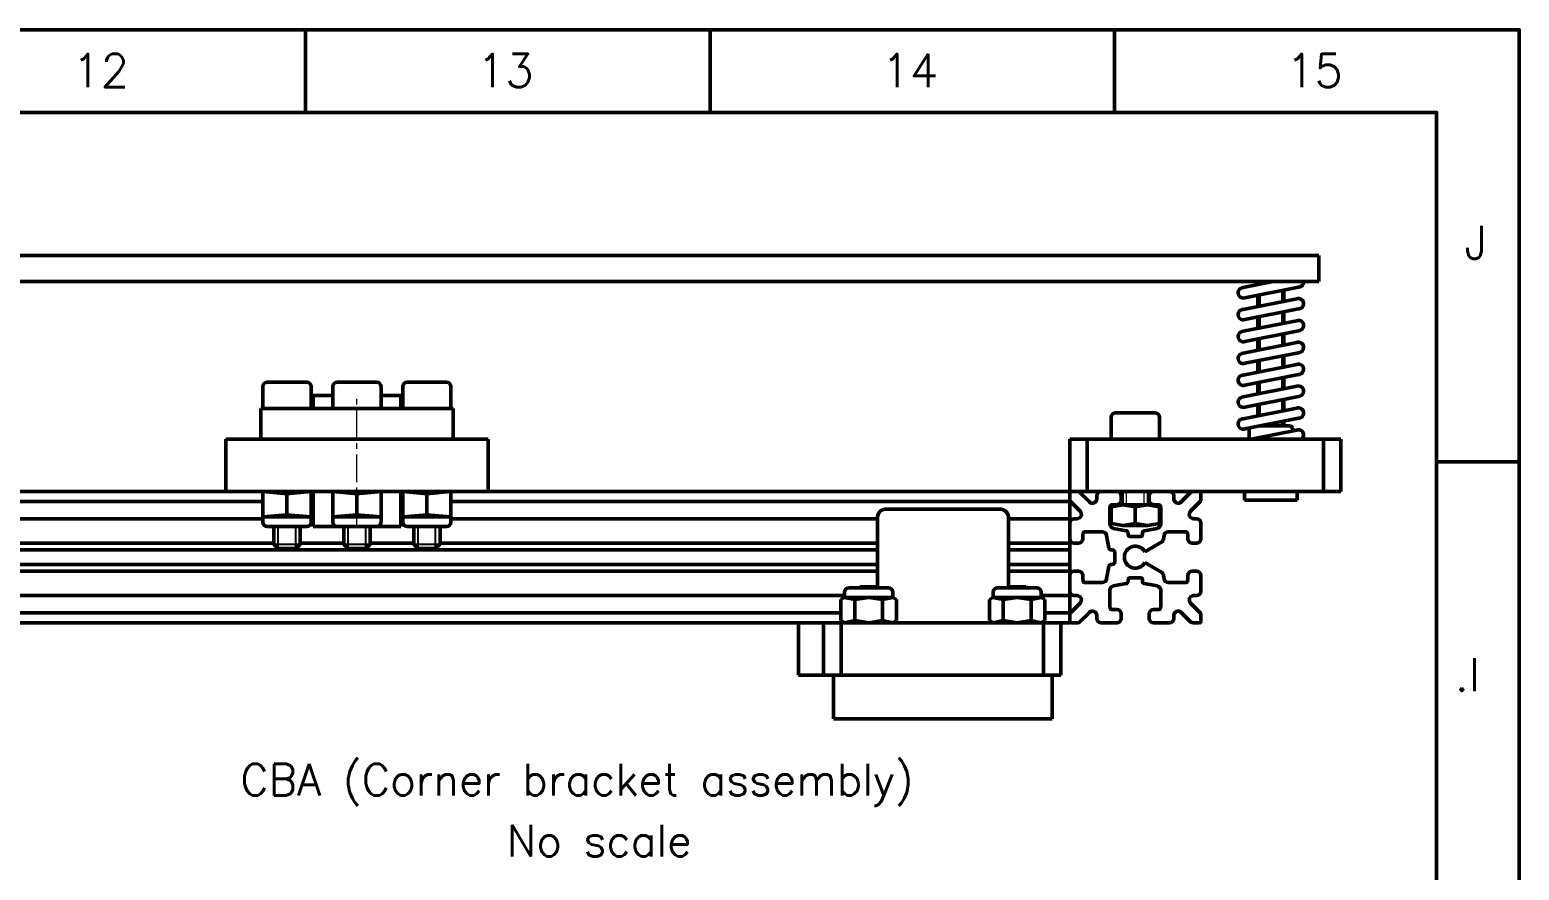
# Model space of a CAD drawing. Extents: x 20728 to 21422, y -7306 to -6812.
# Drawn here: x 21251.6 to 21421.9, y -6908 to -6811.9 of the extents above; entities that cross this region are included whole.
import ezdxf

# ---------------------------------------------------------------- set-up
doc = ezdxf.new("R2010")
doc.units = 0
doc.linetypes.add('CENTER', pattern=[50.8, 31.75, -6.35, 6.35, -6.35])
doc.linetypes.add('DASHED', pattern=[19.05, 12.7, -6.35])
for name, color, linetype, lineweight in [('Centro', 1, 'CENTER', 15), ('Fixação e Transmissão', 5, 'Continuous', 50), ('Fixações', 140, 'Continuous', 50), ('Guias', 30, 'Continuous', 50), ('Linha tracejada', 254, 'DASHED', 15), ('Peças Usinadas', 120, 'Continuous', 50)]:
    doc.layers.add(name, color=color, linetype=linetype, lineweight=lineweight)
doc.layers.add('Cotas', color=90, linetype='Continuous')
doc.layers.add('Hachura', color=9, linetype='Continuous')
doc.styles.get("Standard").update_dxf_attribs({"font": 'romans.shx'})

msp = doc.modelspace()

# ---------------------------------------------------------------- linework, layer by layer
at = {"layer": 'Centro', "ltscale": 0.1}
msp.add_line((21289.05, -6868.705), (21289.05, -6853.705), dxfattribs=at)
at = {"layer": 'Fixação e Transmissão'}
for p, q in [((21179.05, -6837.705), (21399.05, -6837.705)), ((21399.05, -6837.705), (21399.05, -6840.705)), ((21399.05, -6840.705), (21179.05, -6840.705)), ((21390.4, -6841.38), (21393.802, -6840.705)), ((21392.05, -6840.705), (21392.05, -6841.052)), ((21395.05, -6840.705), (21397.299, -6840.705)), ((21390.4, -6842.58), (21396.7, -6841.33)), ((21390.4, -6843.88), (21396.7, -6842.63)), ((21392.05, -6842.252), (21392.05, -6843.552)), ((21395.05, -6841.657), (21395.05, -6842.957)), ((21390.4, -6845.08), (21396.7, -6843.83)), ((21395.05, -6844.157), (21395.05, -6845.457)), ((21390.4, -6846.38), (21396.7, -6845.13)), ((21392.05, -6844.752), (21392.05, -6846.052)), ((21390.4, -6847.58), (21396.7, -6846.33)), ((21390.4, -6848.88), (21396.7, -6847.63)), ((21392.05, -6847.252), (21392.05, -6848.552)), ((21395.05, -6846.657), (21395.05, -6847.957)), ((21390.4, -6850.08), (21396.7, -6848.83)), ((21395.05, -6849.157), (21395.05, -6850.457)), ((21390.4, -6851.38), (21396.7, -6850.13)), ((21390.4, -6852.58), (21396.7, -6851.33)), ((21392.05, -6849.752), (21392.05, -6851.052)), ((21278.8, -6852.205), (21283.3, -6852.205)), ((21286.8, -6852.205), (21291.3, -6852.205)), ((21294.8, -6852.205), (21299.3, -6852.205)), ((21390.4, -6853.88), (21396.7, -6852.63)), ((21392.05, -6852.252), (21392.05, -6853.552)), ((21395.05, -6851.657), (21395.05, -6852.957)), ((21284.05, -6853.705), (21286.3, -6853.705)), ((21284.05, -6853.705), (21284.05, -6855.205)), ((21291.8, -6853.705), (21294.05, -6853.705)), ((21294.05, -6853.705), (21294.05, -6855.205)), ((21390.4, -6855.08), (21396.7, -6853.83)), ((21392.05, -6854.752), (21392.05, -6856.052)), ((21395.05, -6854.157), (21395.05, -6855.457)), ((21278.05, -6855.205), (21278.05, -6858.705)), ((21278.05, -6855.205), (21300.05, -6855.205)), ((21278.3, -6855.205), (21283.8, -6855.205)), ((21286.3, -6855.205), (21291.8, -6855.205)), ((21294.3, -6855.205), (21299.8, -6855.205)), ((21300.05, -6855.205), (21300.05, -6858.705)), ((21375.8, -6855.705), (21380.3, -6855.705)), ((21390.4, -6856.38), (21396.7, -6855.13)), ((21390.4, -6857.58), (21396.7, -6856.33)), ((21391.282, -6858.705), (21396.7, -6857.63)), ((21395.05, -6856.657), (21395.05, -6857.205)), ((21278.05, -6858.705), (21300.05, -6858.705)), ((21375.3, -6858.705), (21380.8, -6858.705)), ((21397.067, -6858.705), (21396.05, -6858.705)), ((21278.3, -6864.705), (21283.8, -6864.705)), ((21278.3, -6864.705), (21281.05, -6864.95)), ((21278.3, -6864.705), (21278.3, -6868.205)), ((21283.8, -6864.705), (21281.05, -6864.95)), ((21281.05, -6864.95), (21281.05, -6867.359)), ((21283.8, -6864.705), (21283.8, -6868.205)), ((21284.05, -6864.705), (21284.05, -6868.705)), ((21286.3, -6864.705), (21291.8, -6864.705)), ((21286.3, -6864.705), (21289.05, -6864.95)), ((21286.3, -6864.705), (21286.3, -6868.205)), ((21291.8, -6864.705), (21289.05, -6864.95)), ((21289.05, -6864.95), (21289.05, -6867.359)), ((21291.8, -6864.705), (21291.8, -6868.205)), ((21294.05, -6864.705), (21294.05, -6868.705)), ((21294.3, -6864.705), (21299.8, -6864.705)), ((21294.3, -6864.705), (21297.05, -6864.95)), ((21294.3, -6864.705), (21294.3, -6868.205)), ((21299.8, -6864.705), (21297.05, -6864.95)), ((21297.05, -6864.95), (21297.05, -6867.359)), ((21299.8, -6864.705), (21299.8, -6868.205)), ((21376.55, -6866.205), (21376.55, -6864.705)), ((21379.55, -6866.205), (21379.55, -6864.705)), ((21375.297, -6866.45), (21376.647, -6866.205)), ((21375.297, -6868.359), (21375.297, -6866.45)), ((21376.647, -6866.205), (21379.453, -6866.205)), ((21376.647, -6866.205), (21378.05, -6866.45)), ((21379.453, -6866.205), (21378.05, -6866.45)), ((21378.05, -6868.359), (21378.05, -6866.45)), ((21380.803, -6866.45), (21379.453, -6866.205)), ((21380.803, -6868.359), (21380.803, -6866.45)), ((21278.3, -6867.605), (21281.05, -6867.359)), ((21278.3, -6867.605), (21283.8, -6867.605)), ((21283.8, -6867.605), (21281.05, -6867.359)), ((21286.3, -6867.605), (21289.05, -6867.359)), ((21286.3, -6867.605), (21291.8, -6867.605)), ((21291.8, -6867.605), (21289.05, -6867.359)), ((21294.3, -6867.605), (21297.05, -6867.359)), ((21294.3, -6867.605), (21299.8, -6867.605)), ((21299.8, -6867.605), (21297.05, -6867.359)), ((21375.297, -6868.359), (21376.647, -6868.605)), ((21376.647, -6868.605), (21378.05, -6868.359)), ((21379.453, -6868.605), (21378.05, -6868.359)), ((21380.803, -6868.359), (21379.453, -6868.605)), ((21278.8, -6868.705), (21283.3, -6868.705)), ((21279.55, -6868.705), (21279.55, -6870.705)), ((21282.55, -6868.705), (21282.55, -6870.705)), ((21284.05, -6868.705), (21294.05, -6868.705)), ((21286.8, -6868.705), (21291.3, -6868.705)), ((21287.55, -6868.705), (21287.55, -6870.705)), ((21290.55, -6868.705), (21290.55, -6870.705)), ((21294.8, -6868.705), (21299.3, -6868.705)), ((21295.55, -6868.705), (21295.55, -6870.705)), ((21298.55, -6868.705), (21298.55, -6870.705)), ((21376.647, -6868.605), (21379.453, -6868.605)), ((21280.05, -6871.205), (21279.55, -6870.705)), ((21280.05, -6871.205), (21282.05, -6871.205)), ((21282.05, -6871.205), (21282.55, -6870.705)), ((21288.05, -6871.205), (21287.55, -6870.705)), ((21288.05, -6871.205), (21290.05, -6871.205)), ((21290.05, -6871.205), (21290.55, -6870.705)), ((21296.05, -6871.205), (21295.55, -6870.705)), ((21296.05, -6871.205), (21298.05, -6871.205)), ((21298.05, -6871.205), (21298.55, -6870.705)), ((21344.815, -6876.805), (21344.389, -6877.05)), ((21344.815, -6876.805), (21344.815, -6876.205)), ((21344.815, -6876.805), (21350.315, -6876.805)), ((21344.815, -6876.805), (21345.977, -6877.05)), ((21345.315, -6875.705), (21349.815, -6875.705)), ((21345.977, -6877.05), (21347.565, -6876.805)), ((21346.565, -6875.605), (21346.465, -6875.705)), ((21346.565, -6875.605), (21348.565, -6875.605)), ((21349.152, -6877.05), (21347.565, -6876.805)), ((21348.565, -6875.605), (21348.665, -6875.705)), ((21350.315, -6876.805), (21349.152, -6877.05)), ((21350.315, -6876.805), (21350.315, -6876.205)), ((21350.315, -6876.805), (21350.74, -6877.05)), ((21361.785, -6876.805), (21361.36, -6877.05)), ((21361.785, -6876.805), (21361.785, -6876.205)), ((21367.285, -6876.805), (21361.785, -6876.805)), ((21361.785, -6876.805), (21362.948, -6877.05)), ((21366.785, -6875.705), (21362.285, -6875.705)), ((21362.948, -6877.05), (21364.535, -6876.805)), ((21363.535, -6875.605), (21363.435, -6875.705)), ((21365.535, -6875.605), (21363.535, -6875.605)), ((21366.123, -6877.05), (21364.535, -6876.805)), ((21365.535, -6875.605), (21365.635, -6875.705)), ((21367.285, -6876.805), (21366.123, -6877.05)), ((21367.285, -6876.805), (21367.285, -6876.205)), ((21367.285, -6876.805), (21367.711, -6877.05)), ((21344.389, -6879.459), (21344.389, -6877.05)), ((21345.977, -6879.459), (21345.977, -6877.05)), ((21349.152, -6879.459), (21349.152, -6877.05)), ((21350.74, -6879.459), (21350.74, -6877.05)), ((21361.36, -6879.459), (21361.36, -6877.05)), ((21362.948, -6879.459), (21362.948, -6877.05)), ((21366.123, -6879.459), (21366.123, -6877.05)), ((21367.711, -6879.459), (21367.711, -6877.05)), ((21344.815, -6879.705), (21344.389, -6879.459)), ((21344.815, -6879.705), (21345.977, -6879.459)), ((21344.815, -6879.705), (21350.315, -6879.705)), ((21345.977, -6879.459), (21347.565, -6879.705)), ((21349.152, -6879.459), (21347.565, -6879.705)), ((21350.315, -6879.705), (21349.152, -6879.459)), ((21350.315, -6879.705), (21350.74, -6879.459)), ((21361.785, -6879.705), (21361.36, -6879.459)), ((21361.785, -6879.705), (21362.948, -6879.459)), ((21367.285, -6879.705), (21361.785, -6879.705)), ((21362.948, -6879.459), (21364.535, -6879.705)), ((21366.123, -6879.459), (21364.535, -6879.705)), ((21367.285, -6879.705), (21366.123, -6879.459)), ((21367.285, -6879.705), (21367.711, -6879.459))]:
    msp.add_line(p, q, dxfattribs=at)
at = {"layer": 'Fixação e Transmissão', "ltscale": 0.1}
for p, q in [((21278.3, -6855.205), (21278.3, -6852.705)), ((21283.8, -6855.205), (21283.8, -6852.705)), ((21286.3, -6855.205), (21286.3, -6852.705)), ((21291.8, -6855.205), (21291.8, -6852.705)), ((21294.3, -6855.205), (21294.3, -6852.705)), ((21299.8, -6855.205), (21299.8, -6852.705)), ((21375.3, -6858.705), (21375.3, -6856.205)), ((21380.8, -6858.705), (21380.8, -6856.205))]:
    msp.add_line(p, q, dxfattribs=at)
at = {"layer": 'Fixação e Transmissão'}
for centre, radius, start, end in [((21396.7, -6840.73), 0.6, 270, 2.38802), ((21390.4, -6841.98), 0.6, 90, 292.44492), ((21396.7, -6843.23), 0.6, 270, 112.44492), ((21390.4, -6844.48), 0.6, 90, 292.44492), ((21396.7, -6845.73), 0.6, 270, 112.44492), ((21390.4, -6846.98), 0.6, 90, 292.44492), ((21396.7, -6848.23), 0.6, 270, 112.44492), ((21390.4, -6849.48), 0.6, 90, 292.44492), ((21390.4, -6851.98), 0.6, 90, 292.44492), ((21396.7, -6850.73), 0.6, 270, 112.44492), ((21278.8, -6852.705), 0.5, 90, 180), ((21283.3, -6852.705), 0.5, 360, 90), ((21286.8, -6852.705), 0.5, 90, 180), ((21291.3, -6852.705), 0.5, 360, 90), ((21294.8, -6852.705), 0.5, 90, 180), ((21299.3, -6852.705), 0.5, 360, 90), ((21396.7, -6853.23), 0.6, 270, 112.44492), ((21390.4, -6854.48), 0.6, 90, 292.44492), ((21375.8, -6856.205), 0.5, 90, 180), ((21380.3, -6856.205), 0.5, 360, 90), ((21390.4, -6856.98), 0.6, 90, 292.44492), ((21396.7, -6855.73), 0.6, 270, 112.44492), ((21396.7, -6858.23), 0.6, 307.65846, 112.44492), ((21278.8, -6868.205), 0.5, 180, 270), ((21283.3, -6868.205), 0.5, 270, 360), ((21286.8, -6868.205), 0.5, 180, 270), ((21291.3, -6868.205), 0.5, 270, 360), ((21294.8, -6868.205), 0.5, 180, 270), ((21299.3, -6868.205), 0.5, 270, 360), ((21345.315, -6876.205), 0.5, 90, 180), ((21349.815, -6876.205), 0.5, 0, 90), ((21362.285, -6876.205), 0.5, 90, 180), ((21366.785, -6876.205), 0.5, 0, 90)]:
    msp.add_arc(centre, radius, start, end, dxfattribs=at)
at = {"layer": 'Fixações'}
for p, q in [((21391.055, -6857.45), (21391.05, -6857.455)), ((21391.05, -6858.705), (21391.05, -6857.455)), ((21395.8, -6857.205), (21392.29, -6857.205)), ((21396.05, -6857.455), (21395.8, -6857.205)), ((21396.05, -6857.758), (21396.05, -6857.455)), ((21390.55, -6865.705), (21390.55, -6864.705)), ((21396.55, -6865.705), (21396.55, -6864.705)), ((21390.55, -6865.705), (21396.55, -6865.705))]:
    msp.add_line(p, q, dxfattribs=at)
at = {"layer": 'Guias'}
for p, q in [((21362.554, -6866.705), (21349.554, -6866.705)), ((21348.554, -6867.705), (21348.554, -6875.605)), ((21363.554, -6867.705), (21363.554, -6875.605)), ((21368.55, -6885.705), (21343.55, -6885.705)), ((21368.55, -6890.705), (21343.55, -6890.705))]:
    msp.add_line(p, q, dxfattribs=at)
at = {"layer": 'Guias', "ltscale": 0.1}
for p, q in [((21343.55, -6885.705), (21343.55, -6890.705)), ((21368.55, -6885.705), (21368.55, -6890.705))]:
    msp.add_line(p, q, dxfattribs=at)
at = {"layer": 'Guias'}
for centre, start, end in [((21349.554, -6867.705), 90, 180), ((21362.554, -6867.705), 0, 90)]:
    msp.add_arc(centre, 1, start, end, dxfattribs=at)
at = {"layer": 'Hachura'}
for p, q in [((21392.3, -6840.705), (21392.3, -6841.003)), ((21392.3, -6842.203), (21392.3, -6843.503)), ((21394.8, -6841.707), (21394.8, -6843.007)), ((21394.8, -6844.207), (21394.8, -6845.507)), ((21392.3, -6844.703), (21392.3, -6846.003)), ((21392.3, -6847.203), (21392.3, -6848.503)), ((21394.8, -6846.707), (21394.8, -6848.007)), ((21392.3, -6849.703), (21392.3, -6851.003)), ((21394.8, -6849.207), (21394.8, -6850.507)), ((21392.3, -6852.203), (21392.3, -6853.503)), ((21394.8, -6851.707), (21394.8, -6853.007)), ((21392.3, -6854.703), (21392.3, -6856.003)), ((21394.8, -6854.207), (21394.8, -6855.507)), ((21392.3, -6857.203), (21392.3, -6857.205)), ((21394.8, -6856.707), (21394.8, -6857.205)), ((21280.05, -6871.205), (21280.05, -6868.705)), ((21282.05, -6871.205), (21282.05, -6868.705)), ((21288.05, -6871.205), (21288.05, -6868.705)), ((21290.05, -6871.205), (21290.05, -6868.705)), ((21296.05, -6871.205), (21296.05, -6868.705)), ((21298.05, -6871.205), (21298.05, -6868.705)), ((21279.55, -6870.705), (21282.55, -6870.705)), ((21287.55, -6870.705), (21290.55, -6870.705)), ((21295.55, -6870.705), (21298.55, -6870.705))]:
    msp.add_line(p, q, dxfattribs=at)
at = {"layer": 'Linha tracejada'}
for p, q in [((21377.05, -6866.205), (21377.05, -6864.705)), ((21379.05, -6866.205), (21379.05, -6864.705)), ((21346.565, -6875.605), (21346.565, -6875.705)), ((21348.565, -6875.605), (21348.565, -6875.705)), ((21363.535, -6875.605), (21363.535, -6875.705)), ((21365.535, -6875.605), (21365.535, -6875.705))]:
    msp.add_line(p, q, dxfattribs=at)
at = {"layer": 'Peças Usinadas'}
for p, q in [((21283.166, -6811.91), (21283.166, -6821.36)), ((21329.426, -6811.91), (21329.426, -6821.36)), ((21375.686, -6811.91), (21375.686, -6821.36)), ((21274.05, -6858.705), (21284.05, -6858.705)), ((21274.05, -6858.705), (21274.05, -6864.705)), ((21294.05, -6858.705), (21304.05, -6858.705)), ((21304.05, -6858.705), (21304.05, -6864.705)), ((21401.55, -6858.705), (21370.55, -6858.705)), ((21370.55, -6864.705), (21370.55, -6858.705)), ((21372.55, -6864.705), (21372.55, -6858.705)), ((21399.55, -6864.705), (21399.55, -6858.705)), ((21401.55, -6864.705), (21401.55, -6858.705)), ((21421.947, -6861.32), (21412.497, -6861.32)), ((21274.05, -6864.705), (21284.05, -6864.705)), ((21294.05, -6864.705), (21304.05, -6864.705)), ((21401.55, -6864.705), (21370.55, -6864.705)), ((21369.543, -6879.705), (21339.543, -6879.705)), ((21339.543, -6885.705), (21339.543, -6879.705)), ((21342.403, -6885.705), (21342.403, -6879.705)), ((21344.403, -6885.705), (21344.403, -6879.705)), ((21367.543, -6885.705), (21367.543, -6879.705)), ((21369.543, -6885.705), (21369.543, -6879.705)), ((21369.543, -6885.705), (21339.543, -6885.705))]:
    msp.add_line(p, q, dxfattribs=at)
at = {"layer": 'Peças Usinadas', "color": 2}
for p, q in [((21207.55, -6864.705), (21370.55, -6864.705)), ((21370.55, -6879.705), (21370.55, -6864.705)), ((21370.55, -6865.662), (21370.55, -6864.855)), ((21371.507, -6864.705), (21370.7, -6864.705)), ((21372.796, -6865.89), (21371.684, -6864.778)), ((21375.95, -6864.705), (21374.15, -6864.705)), ((21380.15, -6864.705), (21381.95, -6864.705)), ((21383.303, -6865.89), (21384.416, -6864.778)), ((21384.593, -6864.705), (21385.4, -6864.705)), ((21385.55, -6865.662), (21385.55, -6864.855)), ((21207.55, -6865.838), (21278.3, -6865.838)), ((21283.8, -6865.838), (21284.05, -6865.838)), ((21294.05, -6865.838), (21294.3, -6865.838)), ((21299.8, -6865.838), (21370.55, -6865.838)), ((21371.736, -6866.951), (21370.623, -6865.838)), ((21373.65, -6865.537), (21373.65, -6865.205)), ((21375.15, -6868.428), (21375.15, -6866.455)), ((21375.95, -6866.205), (21375.4, -6866.205)), ((21376.45, -6865.705), (21376.45, -6865.205)), ((21379.65, -6865.705), (21379.65, -6865.205)), ((21380.15, -6866.205), (21380.7, -6866.205)), ((21380.95, -6868.428), (21380.95, -6866.455)), ((21382.45, -6865.537), (21382.45, -6865.205)), ((21384.364, -6866.951), (21385.477, -6865.838)), ((21229.546, -6867.805), (21278.3, -6867.805)), ((21283.8, -6867.805), (21284.05, -6867.805)), ((21294.05, -6867.805), (21294.3, -6867.805)), ((21299.8, -6867.805), (21348.554, -6867.805)), ((21363.554, -6867.805), (21370.55, -6867.805)), ((21370.55, -6870.105), (21370.55, -6868.305)), ((21371.382, -6867.805), (21371.05, -6867.805)), ((21384.718, -6867.805), (21385.05, -6867.805)), ((21385.55, -6870.105), (21385.55, -6868.305)), ((21372.05, -6870.105), (21372.05, -6869.555)), ((21374.274, -6869.305), (21372.3, -6869.305)), ((21375.023, -6871.173), (21374.766, -6869.718)), ((21377.018, -6869.177), (21375.563, -6868.921)), ((21377.225, -6869.605), (21377.225, -6869.424)), ((21378.05, -6869.855), (21377.475, -6869.855)), ((21378.05, -6869.855), (21378.625, -6869.855)), ((21378.875, -6869.605), (21378.875, -6869.424)), ((21379.082, -6869.177), (21380.537, -6868.921)), ((21381.23, -6870.307), (21381.334, -6869.718)), ((21381.826, -6869.305), (21383.8, -6869.305)), ((21384.05, -6870.105), (21384.05, -6869.555)), ((21229.546, -6870.605), (21279.55, -6870.605)), ((21229.546, -6871.38), (21348.554, -6871.38)), ((21282.55, -6870.605), (21287.55, -6870.605)), ((21290.55, -6870.605), (21295.55, -6870.605)), ((21298.55, -6870.605), (21348.554, -6870.605)), ((21363.554, -6870.605), (21370.55, -6870.605)), ((21363.554, -6871.38), (21370.55, -6871.38)), ((21371.55, -6870.605), (21371.05, -6870.605)), ((21375.45, -6871.38), (21375.269, -6871.38)), ((21375.7, -6872.205), (21375.7, -6871.63)), ((21379.132, -6871.58), (21381.157, -6870.411)), ((21384.55, -6870.605), (21385.05, -6870.605)), ((21229.546, -6873.03), (21348.554, -6873.03)), ((21363.554, -6873.03), (21370.55, -6873.03)), ((21375.023, -6873.236), (21374.766, -6874.691)), ((21375.45, -6873.03), (21375.269, -6873.03)), ((21375.7, -6872.205), (21375.7, -6872.78)), ((21379.132, -6872.83), (21381.157, -6873.998)), ((21229.546, -6873.805), (21348.554, -6873.805)), ((21363.554, -6873.805), (21370.55, -6873.805)), ((21370.55, -6874.305), (21370.55, -6876.105)), ((21371.55, -6873.805), (21371.05, -6873.805)), ((21372.05, -6874.305), (21372.05, -6874.855)), ((21374.274, -6875.105), (21372.3, -6875.105)), ((21377.018, -6875.232), (21375.563, -6875.488)), ((21377.225, -6874.805), (21377.225, -6874.985)), ((21378.05, -6874.555), (21377.475, -6874.555)), ((21378.05, -6874.555), (21378.625, -6874.555)), ((21378.875, -6874.805), (21378.875, -6874.985)), ((21379.082, -6875.232), (21380.537, -6875.488)), ((21381.23, -6874.102), (21381.334, -6874.691)), ((21381.826, -6875.105), (21383.8, -6875.105)), ((21384.05, -6874.305), (21384.05, -6874.855)), ((21384.55, -6873.805), (21385.05, -6873.805)), ((21385.55, -6874.305), (21385.55, -6876.105)), ((21233.285, -6876.605), (21344.815, -6876.605)), ((21367.285, -6876.605), (21370.55, -6876.605)), ((21371.382, -6876.605), (21371.05, -6876.605)), ((21375.15, -6875.981), (21375.15, -6877.955)), ((21380.95, -6875.981), (21380.95, -6877.955)), ((21384.718, -6876.605), (21385.05, -6876.605)), ((21233.711, -6878.571), (21344.389, -6878.571)), ((21367.711, -6878.571), (21370.55, -6878.571)), ((21371.736, -6877.458), (21370.623, -6878.571)), ((21372.796, -6878.519), (21371.684, -6879.631)), ((21375.95, -6878.205), (21375.4, -6878.205)), ((21380.15, -6878.205), (21380.7, -6878.205)), ((21383.303, -6878.519), (21384.416, -6879.631)), ((21384.364, -6877.458), (21385.477, -6878.571)), ((21207.55, -6879.705), (21370.55, -6879.705)), ((21370.55, -6878.747), (21370.55, -6879.555)), ((21371.507, -6879.705), (21370.7, -6879.705)), ((21373.65, -6878.872), (21373.65, -6879.205)), ((21375.95, -6879.705), (21374.15, -6879.705)), ((21376.45, -6878.705), (21376.45, -6879.205)), ((21379.65, -6878.705), (21379.65, -6879.205)), ((21380.15, -6879.705), (21381.95, -6879.705)), ((21382.45, -6878.872), (21382.45, -6879.205)), ((21384.593, -6879.705), (21385.4, -6879.705)), ((21385.55, -6878.747), (21385.55, -6879.555))]:
    msp.add_line(p, q, dxfattribs=at)
at = {"layer": 'Peças Usinadas', "flags": 128}
for points in [[(20728.041, -7306.013), (21421.947, -7306.013), (21421.947, -6811.91), (20728.041, -6811.91)], [(20737.491, -7296.563), (21412.497, -7296.563), (21412.497, -6821.36), (20737.491, -6821.36)]]:
    msp.add_lwpolyline(points, close=True, dxfattribs=at)
at = {"layer": 'Peças Usinadas', "color": 2}
for centre, radius, start, end in [((21370.7, -6864.855), 0.15, 90, 180), ((21371.507, -6864.955), 0.25, 45, 90), ((21374.15, -6865.205), 0.5, 90, 180), ((21375.95, -6865.205), 0.5, 0, 90), ((21380.15, -6865.205), 0.5, 90, 180), ((21381.95, -6865.205), 0.5, 360, 90), ((21384.593, -6864.955), 0.25, 90, 135), ((21385.4, -6864.855), 0.15, 0, 90), ((21370.8, -6865.662), 0.25, 180, 225), ((21373.15, -6865.537), 0.5, 225, 360), ((21375.4, -6866.455), 0.25, 90, 180), ((21375.95, -6865.705), 0.5, 270, 360), ((21380.15, -6865.705), 0.5, 180, 270), ((21380.7, -6866.455), 0.25, 0, 90), ((21382.95, -6865.537), 0.5, 180, 315), ((21385.3, -6865.662), 0.25, 315, 360), ((21371.05, -6868.305), 0.5, 90, 180), ((21371.382, -6867.305), 0.5, 270, 45), ((21375.65, -6868.428), 0.5, 180, 260), ((21380.45, -6868.428), 0.5, 280, 360), ((21384.718, -6867.305), 0.5, 135, 270), ((21385.05, -6868.305), 0.5, 0, 90), ((21371.05, -6870.105), 0.5, 180, 270), ((21371.55, -6870.105), 0.5, 270, 360), ((21372.3, -6869.555), 0.25, 90, 180), ((21374.274, -6869.805), 0.5, 10, 90), ((21376.975, -6869.424), 0.25, 360, 80), ((21377.475, -6869.605), 0.25, 180, 270), ((21378.625, -6869.605), 0.25, 270, 360), ((21379.125, -6869.424), 0.25, 100, 180), ((21381.826, -6869.805), 0.5, 90, 170), ((21383.8, -6869.555), 0.25, 360, 90), ((21384.55, -6870.105), 0.5, 180, 270), ((21385.05, -6870.105), 0.5, 270, 360), ((21375.269, -6871.13), 0.25, 190, 270), ((21375.45, -6871.63), 0.25, 360, 90), ((21378.05, -6872.205), 1.25, 30, 330), ((21378.05, -6872.205), 1.25, 30, 330), ((21381.082, -6870.281), 0.15, 300, 350), ((21375.269, -6873.28), 0.25, 90, 170), ((21375.45, -6872.78), 0.25, 270, 360), ((21371.05, -6874.305), 0.5, 90, 180), ((21371.55, -6874.305), 0.5, 0, 90), ((21372.3, -6874.855), 0.25, 180, 270), ((21374.274, -6874.605), 0.5, 270, 350), ((21376.975, -6874.985), 0.25, 280, 360), ((21377.475, -6874.805), 0.25, 90, 180), ((21378.625, -6874.805), 0.25, 0, 90), ((21379.125, -6874.985), 0.25, 180, 260), ((21381.082, -6874.128), 0.15, 10, 60), ((21381.826, -6874.605), 0.5, 190, 270), ((21383.8, -6874.855), 0.25, 270, 360), ((21384.55, -6874.305), 0.5, 90, 180), ((21385.05, -6874.305), 0.5, 0, 90), ((21371.05, -6876.105), 0.5, 180, 270), ((21371.382, -6877.105), 0.5, 315, 90), ((21375.65, -6875.981), 0.5, 100, 180), ((21380.45, -6875.981), 0.5, 360, 80), ((21384.718, -6877.105), 0.5, 90, 225), ((21385.05, -6876.105), 0.5, 270, 360), ((21370.8, -6878.747), 0.25, 135, 180), ((21373.15, -6878.872), 0.5, 0, 135), ((21375.4, -6877.955), 0.25, 180, 270), ((21375.95, -6878.705), 0.5, 0, 90), ((21380.15, -6878.705), 0.5, 90, 180), ((21380.7, -6877.955), 0.25, 270, 360), ((21382.95, -6878.872), 0.5, 45, 180), ((21385.3, -6878.747), 0.25, 0, 45), ((21370.7, -6879.555), 0.15, 180, 270), ((21371.507, -6879.455), 0.25, 270, 315), ((21374.15, -6879.205), 0.5, 180, 270), ((21375.95, -6879.205), 0.5, 270, 360), ((21380.15, -6879.205), 0.5, 180, 270), ((21381.95, -6879.205), 0.5, 270, 360), ((21384.593, -6879.455), 0.25, 225, 270), ((21385.4, -6879.555), 0.15, 270, 360)]:
    msp.add_arc(centre, radius, start, end, dxfattribs=at)

# ---------------------------------------------------------------- texts
at = {"layer": 'Cotas'}
for s, p in [('12', (21256.509, -6818.452)), ('13', (21302.77, -6818.452)), ('14', (21349.03, -6818.452)), ('15', (21395.291, -6818.452)), ('J', (21415.701, -6838.112)), ('.I', (21414.567, -6887.522))]:
    msp.add_text(s, height=3.78, dxfattribs=at).set_placement(p)
at = {"layer": 'Cotas', "color": 7}
for s, p in [('CBA (Corner bracket assembly)', (21275.72, -6899.438)), ('No scale', (21306.166, -6906.416))]:
    msp.add_text(s, height=3.6, dxfattribs=at).set_placement(p)

doc.saveas('drawing.dxf')
